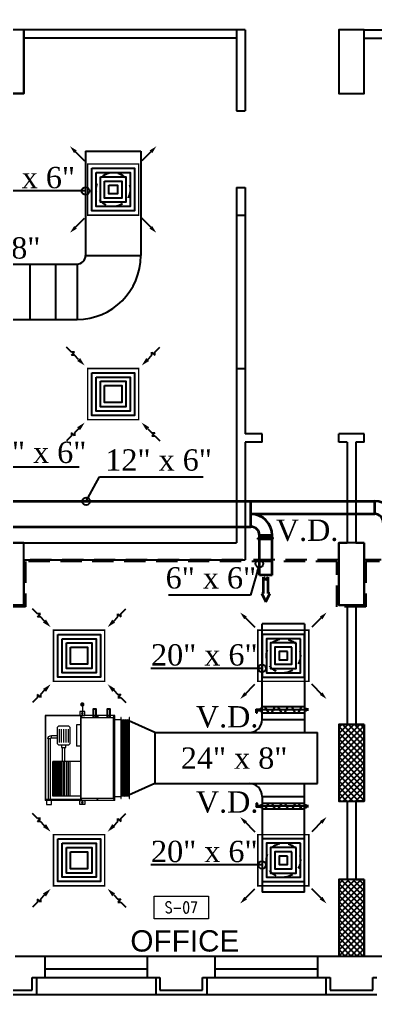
# Model space of a CAD drawing. Extents: x -432 to -365, y -145 to 173.
# Drawn here: x -410.72 to -406.53, y -57.35 to -45.91 of the extents above; entities that cross this region are included whole.
import ezdxf
from ezdxf.enums import TextEntityAlignment as Align

# ---------------------------------------------------------------- set-up
doc = ezdxf.new("R2010")
doc.units = 0
doc.header["$MEASUREMENT"] = 0
for name, pattern in [('DASHDOT', [1, 0.5, -0.25, 0, -0.25]), ('HIDDEN', [0.375, 0.25, -0.125]), ('HIDDEN-Z', [3, 2, -1])]:
    doc.linetypes.add(name, pattern=pattern)
for name, color, linetype in [('01_AC-EQUIP', 206, 'Continuous'), ('03_AC-S.DUCT', 5, 'Continuous'), ('12-AC-FL.CONN.', 2, 'Continuous'), ('A.C.VOLUM DAMPER', 2, 'Continuous'), ('COL', 2, 'Continuous'), ('COLHATCH', 5, 'Continuous'), ('column', 6, 'Continuous'), ('elev', 2, 'Continuous'), ('ELEV1', 7, 'Continuous'), ('FASEL', 253, 'Continuous'), ('M-CH-WP-R', 40, 'HIDDEN-Z'), ('M-CH-WP-S', 142, 'Continuous'), ('M-DIFUSER', 195, 'Continuous'), ('M-DUCT-RA', 30, 'Continuous'), ('M-DUCT-SA', 5, 'Continuous'), ('M-EQBMNT', 21, 'Continuous'), ('METAL-EDGE', 253, 'Continuous'), ('WALL', 4, 'Continuous'), ('WIN', 5, 'Continuous'), ('ZONE TEXT', 73, 'Continuous')]:
    doc.layers.add(name, color=color, linetype=linetype)
for name, color, linetype, lineweight in [('04-AC_F.A.DUCT', 4, 'Continuous', 35), ('A-SYMB-RMNU', 4, 'Continuous', 9), ('AC-TEXT', 15, 'Continuous', 30)]:
    doc.layers.add(name, color=color, linetype=linetype, lineweight=lineweight)
doc.styles.add('AC', font='romans.shx', dxfattribs={"height": 0.2})
doc.styles.add('ARABY', font='sosa.shx')
doc.styles.add('ROMANS-TITLE', font='ROMANS.shx', dxfattribs={"width": 0.8})
doc.dimstyles.new('IHAB', dxfattribs={"dimscale": 0, "dimtxt": 0.15, "dimasz": 0.09, "dimexe": 0.18, "dimexo": 0.0625, "dimgap": 0, "dimtad": 0, "dimtih": 1, "dimtoh": 1, "dimzin": 0, "dimdsep": 46, "dimtxsty": 'ARABY', "dimcen": 0.03, "dimse1": 1, "dimse2": 1, "dimclrd": 36, "dimclrt": 42, "dimadec": 0, "dimazin": 0, "dimtfac": 1, "dimtmove": 1, "dimatfit": 3, "dimldrblk": 'ORIGIN', "dimfxl": 1, "dimtolj": 1, "dimtzin": 0, "dimarcsym": 0})

# ---------------------------------------------------------------- blocks, each defined once
blk = doc.blocks.new('*U251')
at = {"layer": 'M-DIFUSER', "ltscale": 5, "const_width": 18}
blk.add_lwpolyline([(-300, 300), (300, 300), (300, -300), (-300, -300)], close=True, dxfattribs=at)
at = {"layer": 'M-DIFUSER', "color": 21}
for points in [[(250, 250), (-250, 250), (-250, -250), (250, -250)], [(200, 200), (-200, 200), (-200, -200), (200, -200)], [(150, 150), (-150, 150), (-150, -150), (150, -150)], [(100, 100), (-100, 100), (-100, -100), (100, -100)], [(50, 50), (-50, 50), (-50, -50), (50, -50)]]:
    blk.add_lwpolyline(points, close=True, dxfattribs=at)
at = {"layer": 'M-DUCT-SA', "color": 5, "extrusion": (-5.07059e-20, -1.19855e-17, -1)}
blk.add_line((-461, 461), (-335, 335), dxfattribs=at)
at = {"layer": 'M-DUCT-SA', "color": 5, "extrusion": (-1.19855e-17, 5.07059e-20, -1)}
blk.add_line((461, 461), (335, 335), dxfattribs=at)
at = {"layer": 'M-DUCT-SA', "color": 5, "extrusion": (1.19855e-17, -5.07059e-20, -1)}
blk.add_line((-461, -461), (-335, -335), dxfattribs=at)
at = {"layer": 'M-DUCT-SA', "color": 5, "extrusion": (5.07059e-20, 1.19855e-17, -1)}
blk.add_line((461, -461), (335, -335), dxfattribs=at)
at = {"layer": 'M-DUCT-SA', "color": 5, "extrusion": (-5.07059e-20, -1.19855e-17, -1)}
blk.add_solid([(460, 428), (429, 459), (507, 507)], dxfattribs=at)
at = {"layer": 'M-DUCT-SA', "color": 5, "extrusion": (5.07059e-20, -1.19855e-17, -1)}
blk.add_solid([(-460, 428), (-429, 459), (-507, 507)], dxfattribs=at)
at = {"layer": 'M-DUCT-SA', "color": 5, "extrusion": (1.19855e-17, -5.07059e-20, -1)}
blk.add_solid([(428, -460), (459, -429), (507, -507)], dxfattribs=at)
at = {"layer": 'M-DUCT-SA', "color": 5, "extrusion": (-1.19855e-17, -5.07059e-20, -1)}
blk.add_solid([(-428, -460), (-459, -429), (-507, -507)], dxfattribs=at)
blk = doc.blocks.new('*U254')
at = {"layer": 'M-DIFUSER', "ltscale": 5, "const_width": 18}
blk.add_lwpolyline([(-300, 300), (300, 300), (300, -300), (-300, -300)], close=True, dxfattribs=at)
at = {"layer": 'M-DIFUSER', "color": 21}
for points in [[(250, 250), (-250, 250), (-250, -250), (250, -250)], [(200, 200), (-200, 200), (-200, -200), (200, -200)], [(150, 150), (-150, 150), (-150, -150), (150, -150)], [(100, 100), (-100, 100), (-100, -100), (100, -100)]]:
    blk.add_lwpolyline(points, close=True, dxfattribs=at)
at = {"layer": 'M-DUCT-RA', "color": 30}
for p, q in [((-491, 491), (-549, 549)), ((-491, 455), (-491, 491)), ((-455, 491), (-491, 455)), ((-455, 455), (-455, 491)), ((455, 491), (491, 491)), ((491, 455), (455, 491)), ((491, 491), (549, 549)), ((-406, 406), (-455, 455)), ((406, 406), (455, 455)), ((455, 455), (491, 455)), ((-491, -455), (-455, -491)), ((-455, -455), (-491, -455)), ((-406, -406), (-455, -455)), ((406, -406), (455, -455)), ((455, -491), (491, -455)), ((455, -455), (455, -491)), ((491, -455), (491, -491)), ((-491, -491), (-549, -549)), ((-455, -491), (-491, -491)), ((491, -491), (549, -549))]:
    blk.add_line(p, q, dxfattribs=at)
for points in [[(-389, 424), (-424, 389), (-335, 335)], [(424, 389), (389, 424), (335, 335)], [(-424, -389), (-389, -424), (-335, -335)], [(389, -424), (424, -389), (335, -335)]]:
    blk.add_solid(points, dxfattribs=at)
blk = doc.blocks.new('A$C180A56EA')
at = {"layer": 'A.C.VOLUM DAMPER'}
h = blk.add_hatch(dxfattribs=at)
h.set_pattern_fill('ANSI31', color=256, scale=0.001, style=0)
h.set_pattern_definition([(45, (129.5106855, -230.48025158), (-8.838834765e-05, 8.838834765e-05), [])])
h.paths.add_polyline_path([(0.0459, 0.0039), (0.0459, 0.0065), (0.0401, 0.0065), (0.0401, -0.0027), (0.0459, -0.0027), (0.0459, 0), (0.0603, 0), (0.0603, 0.0128), (0.057, 0.0128), (0.057, 0.0039)])
for p, q in [((-0.1242, 0.0032), (-0.1161, 0.0032)), ((-0.1161, 0.0004), (-0.119, 0.0032)), ((-0.1185, 0), (-0.1161, 0.0024)), ((-0.1161, 0.0015), (-0.1179, 0.0032)), ((-0.1174, 0), (-0.1161, 0.0013)), ((-0.1161, 0.0026), (-0.1168, 0.0032)), ((-0.1163, 0), (-0.1161, 0.0001)), ((-0.1161, 0.0001), (-0.1104, 0.0058)), ((-0.1161, 0.0013), (-0.1116, 0.0058)), ((-0.1161, 0.0024), (-0.1127, 0.0058)), ((-0.1161, -0.0026), (-0.1161, 0.0058)), ((-0.1161, 0.0035), (-0.1138, 0.0058)), ((-0.1161, 0.0058), (-0.1099, 0.0058)), ((-0.1161, 0.0057), (-0.116, 0.0058)), ((-0.1161, 0.0046), (-0.1149, 0.0058)), ((-0.1161, -0.001), (-0.1099, 0.0053)), ((-0.1099, -0.0014), (-0.1161, 0.0048)), ((-0.1161, -0.0021), (-0.1099, 0.0042)), ((-0.1099, -0.0026), (-0.1161, 0.0037)), ((-0.1109, -0.0026), (-0.1161, 0.0026)), ((-0.112, -0.0026), (-0.1161, 0.0015)), ((-0.1131, -0.0026), (-0.1161, 0.0004)), ((-0.1099, -0.0003), (-0.116, 0.0058)), ((-0.1156, -0.0026), (-0.1099, 0.0031)), ((-0.1099, 0.0008), (-0.1149, 0.0058)), ((-0.1145, -0.0026), (-0.1099, 0.002)), ((-0.1099, 0.0019), (-0.1138, 0.0058)), ((-0.1134, -0.0026), (-0.1099, 0.0009)), ((-0.1128, 0.0019), (0.0401, 0.0019)), ((-0.1099, 0.003), (-0.1127, 0.0058)), ((-0.1099, 0.0041), (-0.1116, 0.0058)), ((-0.1099, 0.0052), (-0.1105, 0.0058)), ((0.0401, 0.0121), (-0.1099, 0.0121)), ((-0.0882, 0.0113), (-0.0994, -0.0075)), ((-0.0768, 0.0113), (-0.0656, -0.0075)), ((-0.0402, 0.0113), (-0.0514, -0.0075)), ((-0.0284, 0.0113), (-0.0173, -0.0075)), ((0.0056, 0.0113), (-0.0056, -0.0075)), ((0.0174, 0.0113), (0.0286, -0.0075)), ((0.0459, 0.0065), (0.0401, 0.0065)), ((0.0401, 0.0065), (0.0401, -0.0027)), ((0.0459, 0.0039), (0.0459, 0.0065)), ((0.057, 0.0039), (0.0459, 0.0039)), ((0.0603, 0.0128), (0.057, 0.0128)), ((0.057, 0.0128), (0.057, 0.0039)), ((0.0603, 0.0128), (0.0603, 0)), ((-0.1242, 0), (-0.1161, 0)), ((-0.1142, -0.0026), (-0.1161, -0.0007)), ((-0.1153, -0.0026), (-0.1161, -0.0018)), ((-0.1099, -0.0026), (-0.1161, -0.0026)), ((-0.1123, -0.0026), (-0.1099, -0.0003)), ((-0.1111, -0.0026), (-0.1099, -0.0014)), ((-0.11, -0.0026), (-0.1099, -0.0025)), ((-0.1099, -0.0083), (0.0401, -0.0083)), ((0.0401, -0.0027), (0.0459, -0.0027)), ((0.0603, 0), (0.0459, 0)), ((0.0459, -0.0027), (0.0459, 0))]:
    blk.add_line(p, q, dxfattribs=at)
at = {"layer": 'A.C.VOLUM DAMPER', "extrusion": (0, 0, -1)}
for centre, major_axis, start_param, end_param in [((-0.0938, 0.0019), (0.00135, 0.00135), 3.926991, 7.068583), ((-0.0938, 0.0019), (-0.00135, 0.00135), 2.356195, 5.497787), ((-0.0712, 0.0019), (0.00135, 0.00135), 3.926991, 7.068583), ((-0.0712, 0.0019), (-0.00135, 0.00135), 2.356195, 5.497787), ((-0.0458, 0.0019), (0.00135, 0.00135), 3.926991, 7.068583), ((-0.0458, 0.0019), (-0.00135, 0.00135), 2.356195, 5.497787), ((-0.0228, 0.0019), (0.00135, 0.00135), 3.926991, 7.068583), ((-0.0228, 0.0019), (-0.00135, 0.00135), 2.356194, 5.497787), ((0, 0.0019), (0.00135, 0.00135), 3.926991, 7.068583), ((0, 0.0019), (0.00135, 0.00135), 0.785398, 3.926991), ((0.023, 0.0019), (0.00135, 0.00135), 3.926991, 7.068583), ((0.023, 0.0019), (-0.00135, 0.00135), 2.356195, 5.497787)]:
    blk.add_ellipse(centre, major_axis=major_axis, ratio=1, start_param=start_param, end_param=end_param, dxfattribs=at)
blk = doc.blocks.new('A$C224F6469')
at = {"layer": '01_AC-EQUIP', "color": 1, "lineweight": 20}
for p, q in [((0, 0), (1, 0)), ((0, -0.82), (0, 0)), ((1, -0.82), (1, 0)), ((0.007, -0.004), (0.988, -0.004)), ((0.007, -0.42), (0.007, -0.004)), ((0.236, -0.074), (0.236, -0.145)), ((0.263, -0.074), (0.236, -0.074)), ((0.263, -0.074), (0.263, -0.145)), ((0.276, -0.035), (1, -0.035)), ((0.276, -0.061), (0.276, -0.035)), ((0.276, -0.061), (1, -0.061)), ((0.541, -0.42), (0.541, -0.09)), ((0.541, -0.09), (0.949, -0.09)), ((0.541, -0.092), (0.949, -0.092)), ((0.541, -0.094), (0.949, -0.094)), ((0.541, -0.096), (0.949, -0.096)), ((0.541, -0.099), (0.949, -0.099)), ((0.541, -0.103), (0.949, -0.103)), ((0.541, -0.106), (0.949, -0.106)), ((0.541, -0.11), (0.949, -0.11)), ((0.949, -0.42), (0.949, -0.09)), ((0.988, -0.42), (0.988, -0.004)), ((0.32, -0.168), (0.163, -0.168)), ((0.32, -0.194), (0.163, -0.194)), ((0.32, -0.221), (0.163, -0.221)), ((0.541, -0.204), (0.376, -0.204)), ((0.541, -0.115), (0.949, -0.115)), ((0.541, -0.122), (0.949, -0.122)), ((0.541, -0.129), (0.949, -0.129)), ((0.541, -0.138), (0.949, -0.138)), ((0.541, -0.148), (0.949, -0.148)), ((0.541, -0.158), (0.949, -0.158)), ((0.541, -0.168), (0.949, -0.168)), ((0.541, -0.175), (0.949, -0.175)), ((0.541, -0.184), (0.949, -0.184)), ((0.541, -0.194), (0.949, -0.194)), ((0.541, -0.214), (0.949, -0.214)), ((0.32, -0.248), (0.163, -0.248)), ((0.32, -0.274), (0.163, -0.274)), ((0.541, -0.231), (0.376, -0.231)), ((0.541, -0.23), (0.949, -0.23)), ((0.541, -0.25), (0.949, -0.25)), ((0.541, -0.27), (0.949, -0.27)), ((0.949, -0.295), (0.541, -0.295)), ((0, -0.42), (1, -0.42)), ((0.022, -0.425), (0.001, -0.425)), ((0.011, -0.418), (0.011, -0.432)), ((0.109, -0.37), (0.363, -0.37)), ((0.109, -0.42), (0.109, -0.37)), ((0.363, -0.42), (0.363, -0.37)), ((0.978, -0.425), (0.999, -0.425)), ((0.989, -0.418), (0.989, -0.432)), ((0.022, -0.615), (0.001, -0.615)), ((0.011, -0.608), (0.011, -0.622)), ((0.978, -0.615), (0.999, -0.615)), ((0.989, -0.608), (0.989, -0.622)), ((1, -0.82), (0, -0.82)), ((0.022, -0.81), (0.001, -0.81)), ((0.011, -0.803), (0.011, -0.817)), ((0.05, -0.82), (0.05, -0.89)), ((0.95, -0.82), (0.95, -0.89)), ((0.978, -0.81), (0.999, -0.81)), ((0.989, -0.803), (0.989, -0.817))]:
    blk.add_line(p, q, dxfattribs=at)
at = {"layer": '01_AC-EQUIP', "color": 1, "linetype": 'DASHDOT', "lineweight": 20}
blk.add_line((0.541, -0.168), (0.949, -0.168), dxfattribs=at)
at = {"layer": '01_AC-EQUIP', "color": 4, "lineweight": 20}
blk.add_line((-0.128, -0.438), (-0.023, -0.438), dxfattribs=at)
at = {"layer": '01_AC-EQUIP', "color": 2, "lineweight": 20}
for p, q in [((0.047, -0.9), (0.063, -0.895)), ((0.047, -0.9), (0.063, -0.905)), ((0.047, -0.91), (0.063, -0.905)), ((0.047, -0.91), (0.063, -0.915)), ((0.063, -0.905), (0.937, -0.905)), ((0.953, -0.9), (0.937, -0.895)), ((0.953, -0.9), (0.937, -0.905)), ((0.953, -0.91), (0.937, -0.905)), ((0.953, -0.91), (0.937, -0.915)), ((0.047, -0.92), (0.063, -0.915)), ((0.047, -0.92), (0.063, -0.925)), ((0.047, -0.931), (0.063, -0.925)), ((0.047, -0.931), (0.063, -0.936)), ((0.047, -0.941), (0.063, -0.936)), ((0.047, -0.941), (0.063, -0.946)), ((0.047, -0.951), (0.063, -0.946)), ((0.047, -0.951), (0.063, -0.956)), ((0.047, -0.961), (0.063, -0.956)), ((0.047, -0.961), (0.063, -0.966)), ((0.047, -0.971), (0.063, -0.966)), ((0.047, -0.971), (0.063, -0.976)), ((0.047, -0.981), (0.063, -0.976)), ((0.047, -0.981), (0.063, -0.987)), ((0.063, -0.915), (0.937, -0.915)), ((0.063, -0.925), (0.937, -0.925)), ((0.063, -0.936), (0.937, -0.936)), ((0.063, -0.946), (0.937, -0.946)), ((0.063, -0.956), (0.937, -0.956)), ((0.063, -0.966), (0.937, -0.966)), ((0.063, -0.976), (0.937, -0.976)), ((0.953, -0.92), (0.937, -0.915)), ((0.953, -0.92), (0.937, -0.925)), ((0.953, -0.931), (0.937, -0.925)), ((0.953, -0.931), (0.937, -0.936)), ((0.953, -0.941), (0.937, -0.936)), ((0.953, -0.941), (0.937, -0.946)), ((0.953, -0.951), (0.937, -0.946)), ((0.953, -0.951), (0.937, -0.956)), ((0.953, -0.961), (0.937, -0.956)), ((0.953, -0.961), (0.937, -0.966)), ((0.953, -0.971), (0.937, -0.966)), ((0.953, -0.971), (0.937, -0.976)), ((0.953, -0.981), (0.937, -0.976)), ((0.953, -0.981), (0.937, -0.987))]:
    blk.add_line(p, q, dxfattribs=at)
at = {"layer": '01_AC-EQUIP', "color": 1, "lineweight": 20}
for points in [[(1.044, -0.076), (1, -0.076), (1, -0.016), (1.044, -0.016)], [(0.351, -0.193), (0.376, -0.193), (0.376, -0.243), (0.351, -0.243)], [(-0.044, -0.407), (0, -0.407), (0, -0.467), (-0.044, -0.467)], [(0.025, -0.8), (0.975, -0.8), (0.975, -0.42), (0.025, -0.42)], [(1.044, -0.407), (1, -0.407), (1, -0.467), (1.044, -0.467)]]:
    blk.add_lwpolyline(points, close=True, dxfattribs=at)
blk.add_lwpolyline([(0.324, -0.145), (0.149, -0.145, 0.414214), (0.122, -0.171), (0.122, -0.264, 0.414214), (0.149, -0.291), (0.324, -0.291, 0.414214), (0.351, -0.264), (0.351, -0.171, 0.414214)], format="xyb", close=True, dxfattribs=at)
at = {"layer": '01_AC-EQUIP', "color": 4, "lineweight": 20, "const_width": 0.0252}
blk.add_lwpolyline([(-0.126, -0.45, 1), (-0.131, -0.425, 1)], format="xyb", close=True, dxfattribs=at)
at = {"layer": '01_AC-EQUIP', "color": 2, "lineweight": 20}
for points in [[(0.975, -0.89), (0.975, -0.895), (0.025, -0.895), (0.025, -0.89)], [(0.975, -0.987), (0.975, -0.992), (0.025, -0.992), (0.025, -0.987)]]:
    blk.add_lwpolyline(points, close=True, dxfattribs=at)
at = {"layer": '01_AC-EQUIP', "color": 1, "lineweight": 20}
for centre in [(-0.023, -0.438), (1.023, -0.438)]:
    blk.add_circle(centre, 0.00932, dxfattribs=at)
for radius in [0.0399, 0.0133]:
    blk.add_arc((0.276, -0.074), radius, 90.0006, 180.0006, dxfattribs=at)
at = {"layer": '01_AC-EQUIP', "color": 1, "lineweight": 20, "extrusion": (0, 0, -1)}
for centre, major_axis, start_param, end_param in [((0.011, -0.425), (-0.00827, 0), -1.570796, 4.712389), ((0.011, -0.425), (-0.0047, 0), 3.141593, 9.424778), ((0.011, -0.615), (-0.00827, 0), -1.570796, 4.712389), ((0.011, -0.615), (-0.0047, 0), 3.141593, 9.424778), ((0.011, -0.81), (-0.00827, 0), -1.570796, 4.712389), ((0.011, -0.81), (-0.0047, 0), 3.141593, 9.424778)]:
    blk.add_ellipse(centre, major_axis=major_axis, ratio=0.646018, start_param=start_param, end_param=end_param, dxfattribs=at)
at = {"layer": '01_AC-EQUIP', "color": 1, "lineweight": 20}
for centre, major_axis, start_param, end_param in [((0.989, -0.425), (0.00827, 0), -1.570796, 4.712389), ((0.989, -0.425), (0.0047, 0), 3.141593, 9.424778), ((0.989, -0.615), (0.00827, 0), -1.570796, 4.712389), ((0.989, -0.615), (0.0047, 0), 3.141593, 9.424778), ((0.989, -0.81), (0.00827, 0), -1.570796, 4.712389), ((0.989, -0.81), (0.0047, 0), 3.141593, 9.424778)]:
    blk.add_ellipse(centre, major_axis=major_axis, ratio=0.646018, start_param=start_param, end_param=end_param, dxfattribs=at)
at = {"layer": 'M-CH-WP-R', "color": 6, "linetype": 'ByBlock', "ltscale": 1.5}
blk.add_lwpolyline([(0.025, -0.762), (0.025, -0.732), (-0.075, -0.732), (-0.075, -0.762)], close=True, dxfattribs=at)
at = {"layer": 'M-CH-WP-S', "color": 5, "linetype": 'ByBlock', "ltscale": 1.5}
blk.add_lwpolyline([(0.025, -0.597), (0.025, -0.567), (-0.075, -0.567), (-0.075, -0.597)], close=True, dxfattribs=at)
at = {"layer": 'M-EQBMNT', "color": 21, "linetype": 'ByBlock', "ltscale": 1.5}
blk.add_line((0.541, -0.09), (0.949, -0.09), dxfattribs=at)
blk = doc.blocks.new('A$C4397250F')
at = {"layer": '04-AC_F.A.DUCT'}
for p, q in [((0, 0), (-0.0241, -0.0482)), ((-0.0241, -0.0482), (-0.0132, -0.0482)), ((-0.0132, -0.0482), (-0.0132, -0.1443)), ((0.0241, -0.0482), (0, 0)), ((0.0132, -0.0482), (0.0241, -0.0482)), ((0.0132, -0.0482), (0.0132, -0.1443)), ((0, -0.1288), (-0.0132, -0.1443)), ((0.0132, -0.1443), (0, -0.1288))]:
    blk.add_line(p, q, dxfattribs=at)
blk = doc.blocks.new('A-ROOM')
at = {"layer": 'A-SYMB-RMNU'}
blk.add_lwpolyline([(-425, 175), (425, 175), (425, -175), (-425, -175)], close=True, dxfattribs=at)
at = {"layer": 'A-SYMB-RMNU', "style": 'ROMANS-TITLE', "width": 0.8}
blk.add_attdef('ROOM-NO', text='', height=175, dxfattribs=at).set_placement((0, 0), align=Align.MIDDLE)

msp = doc.modelspace()

# ---------------------------------------------------------------- hatches: boundary and pattern name
at = {"layer": 'COLHATCH', "linetype": 'Continuous'}
h = msp.add_hatch(dxfattribs=at)
h.set_pattern_fill('_USER', color=252, scale=0.05, angle=45, style=0, double=1, pattern_type=0)
h.set_pattern_definition([(45, (-202.924395, -212.77691), (-0.035355339, 0.035355339), []), (135, (-202.924395, -212.77691), (-0.035355339, -0.035355339), [])])
h.paths.add_polyline_path([(-382.484, -35.197), (-382.784, -35.197), (-382.784, -36.097), (-382.484, -36.097)])
h.paths.add_polyline_path([(-380.484, -35.197), (-381.284, -35.197), (-381.284, -35.497), (-380.484, -35.497)])
h.paths.add_polyline_path([(-378.534, -37.197), (-378.834, -37.197), (-378.834, -37.797), (-378.534, -37.797)])
h.paths.add_polyline_path([(-378.134, -40.777), (-378.934, -40.777), (-378.934, -41.077), (-378.134, -41.077)])
h.paths.add_polyline_path([(-380.684, -40.777), (-381.484, -40.777), (-381.484, -41.077), (-380.684, -41.077)])
h.paths.add_polyline_path([(-380.584, -45.827), (-381.484, -45.827), (-381.484, -46.127), (-380.584, -46.127)])
h.paths.add_polyline_path([(-378.134, -45.777), (-378.934, -45.777), (-378.934, -46.077), (-378.134, -46.077)])
h.paths.add_polyline_path([(-380.392, -52.047), (-381.492, -52.047), (-381.492, -52.347), (-380.639, -52.347, -0.011587), (-380.655, -53.033), (-380.405, -53.043, 0.01656)])
h.paths.add_polyline_path([(-380.586, -54.777), (-380.84, -54.777, -0.040808), (-381.428, -57.116), (-381.192, -57.197, 0.04151)])
h.paths.add_polyline_path([(-382.484, -54.177), (-382.784, -54.177), (-382.784, -55.077), (-382.484, -55.077)])
h.paths.add_polyline_path([(-386.614, -54.177), (-387.014, -54.177), (-387.014, -55.077), (-386.614, -55.077)])
h.paths.add_polyline_path([(-390.414, -54.177), (-390.864, -54.177), (-390.864, -55.077), (-390.414, -55.077)])
h.paths.add_polyline_path([(-390.664, -55.997), (-390.964, -55.997), (-390.964, -56.897), (-390.664, -56.897)])
h.paths.add_polyline_path([(-398.664, -54.177), (-398.964, -54.177), (-398.964, -55.077), (-398.664, -55.077)])
h.paths.add_polyline_path([(-398.664, -55.997), (-398.964, -55.997), (-398.964, -56.897), (-398.664, -56.897)])
h.paths.add_polyline_path([(-406.664, -54.177), (-406.964, -54.177), (-406.964, -55.077), (-406.664, -55.077)])
h.paths.add_polyline_path([(-406.664, -55.997), (-406.964, -55.997), (-406.964, -56.897), (-406.664, -56.897)])
h.paths.add_polyline_path([(-414.764, -54.177), (-415.214, -54.177), (-415.214, -55.077), (-414.764, -55.077)])
h.paths.add_polyline_path([(-414.664, -55.997), (-414.964, -55.997), (-414.964, -56.897), (-414.664, -56.897)])
h.paths.add_polyline_path([(-418.614, -54.177), (-419.014, -54.177), (-419.014, -55.077), (-418.614, -55.077)])
h.paths.add_polyline_path([(-422.844, -54.177), (-423.144, -54.177), (-423.144, -55.077), (-422.844, -55.077)])
h.paths.add_polyline_path([(-424.137, -52.047), (-425.237, -52.047, 0.01656), (-425.224, -53.043), (-424.974, -53.033, -0.011587), (-424.99, -52.347), (-424.137, -52.347)])
h.paths.add_polyline_path([(-424.789, -54.777), (-425.042, -54.777, 0.04151), (-424.437, -57.197), (-424.2, -57.116, -0.040808)])
h.paths.add_polyline_path([(-424.144, -45.827), (-425.044, -45.827), (-425.044, -46.127), (-424.144, -46.127)])
h.paths.add_polyline_path([(-426.694, -45.777), (-427.494, -45.777), (-427.494, -46.077), (-426.694, -46.077)])
h.paths.add_polyline_path([(-426.694, -40.777), (-427.494, -40.777), (-427.494, -41.077), (-426.694, -41.077)])
h.paths.add_polyline_path([(-424.144, -40.777), (-424.944, -40.777), (-424.944, -41.077), (-424.144, -41.077)])
h.paths.add_polyline_path([(-426.794, -37.197), (-427.094, -37.197), (-427.094, -37.797), (-426.794, -37.797)])
h.paths.add_polyline_path([(-424.344, -35.197), (-425.144, -35.197), (-425.144, -35.497), (-424.344, -35.497)])
h.paths.add_polyline_path([(-422.844, -35.197), (-423.144, -35.197), (-423.144, -36.097), (-422.844, -36.097)])
h.paths.add_polyline_path([(-418.564, -35.197), (-418.964, -35.197), (-418.964, -36.097), (-418.564, -36.097)])
h.paths.add_polyline_path([(-414.764, -35.197), (-415.214, -35.197), (-415.214, -36.097), (-414.764, -36.097)])
h.paths.add_polyline_path([(-405.414, -32.997), (-405.714, -32.997), (-405.714, -33.597), (-405.414, -33.597)])
h.paths.add_polyline_path([(-405.414, -35.497), (-400.314, -35.497), (-400.314, -36.947), (-400.014, -36.947), (-400.014, -35.197), (-405.714, -35.197), (-405.714, -36.947), (-405.414, -36.947)])
h.paths.add_polyline_path([(-398.664, -32.997), (-398.964, -32.997), (-398.964, -33.597), (-398.664, -33.597)])
h.paths.add_polyline_path([(-398.664, -36.347), (-398.964, -36.347), (-398.964, -36.947), (-398.664, -36.947)])
h.paths.add_polyline_path([(-390.414, -35.197), (-390.864, -35.197), (-390.864, -36.097), (-390.414, -36.097)])

# ---------------------------------------------------------------- linework, layer by layer
at = {"layer": '03_AC-S.DUCT', "linetype": 'Continuous'}
for p, q in [((-409.939, -47.452), (-409.939, -48.677)), ((-409.939, -47.452), (-409.289, -47.452)), ((-409.289, -47.452), (-409.289, -48.677)), ((-409.939, -48.677), (-409.289, -48.677)), ((-411.895, -48.777), (-410.039, -48.777)), ((-410.588, -49.427), (-410.588, -48.777)), ((-410.288, -49.427), (-410.288, -48.777)), ((-410.039, -48.777), (-410.039, -49.427)), ((-411.895, -49.427), (-410.039, -49.427)), ((-407.864, -54.122), (-407.864, -52.997)), ((-407.364, -52.997), (-407.864, -52.997)), ((-407.364, -52.997), (-407.364, -54.272)), ((-409.123, -54.272), (-409.428, -54.135)), ((-407.864, -54.122), (-407.364, -54.122)), ((-409.123, -54.272), (-407.214, -54.272)), ((-409.123, -54.272), (-409.123, -54.872)), ((-407.214, -54.872), (-407.214, -54.272)), ((-409.123, -54.872), (-409.428, -55.009)), ((-409.123, -54.872), (-407.214, -54.872)), ((-407.364, -56.147), (-407.364, -54.872)), ((-407.864, -55.022), (-407.864, -56.147)), ((-407.864, -55.022), (-407.364, -55.022)), ((-407.364, -56.147), (-407.864, -56.147))]:
    msp.add_line(p, q, dxfattribs=at)
for centre, radius, start, end in [((-410.039, -48.677), 0.1, 270, 360), ((-410.039, -48.677), 0.75, 270, 360), ((-408.014, -54.122), 0.15, 270, 0), ((-408.014, -55.022), 0.15, 360, 90)]:
    msp.add_arc(centre, radius, start, end, dxfattribs=at)
at = {"layer": '04-AC_F.A.DUCT', "linetype": 'Continuous'}
for p, q in [((-415.072, -51.559), (-406.541, -51.559)), ((-407.995, -51.859), (-407.995, -51.559)), ((-406.541, -51.709), (-406.541, -51.559)), ((-407.995, -51.709), (-406.541, -51.709)), ((-423.069, -51.859), (-407.995, -51.859)), ((-407.895, -52.425), (-407.895, -51.959)), ((-407.895, -51.959), (-407.745, -51.959)), ((-407.745, -52.425), (-407.745, -51.959)), ((-407.745, -52.425), (-407.895, -52.425))]:
    msp.add_line(p, q, dxfattribs=at)
for centre, radius in [((-406.541, -51.809), 0.25), ((-407.995, -51.959), 0.25), ((-406.541, -51.809), 0.1), ((-407.995, -51.959), 0.1)]:
    msp.add_arc(centre, radius, 0, 90, dxfattribs=at)
at = {"layer": '12-AC-FL.CONN.', "linetype": 'HIDDEN', "ltscale": 0.25}
for centre in [(-409.614, -47.902), (-407.614, -53.372), (-407.614, -55.772)]:
    msp.add_circle(centre, 0.2, dxfattribs=at)
at = {"layer": 'COL', "linetype": 'Continuous'}
for points in [[(-410.664, -46.027), (-410.964, -46.027), (-410.964, -46.777), (-410.664, -46.777)], [(-406.664, -46.027), (-406.964, -46.027), (-406.964, -46.777), (-406.664, -46.777)], [(-410.664, -52.047), (-410.964, -52.047), (-410.964, -52.777), (-410.664, -52.777)], [(-406.664, -52.047), (-406.964, -52.047), (-406.964, -52.777), (-406.664, -52.777)]]:
    msp.add_lwpolyline(points, close=True, dxfattribs=at)
at = {"layer": 'column', "color": 252}
for points in [[(-406.664, -54.177), (-406.964, -54.177), (-406.964, -55.077), (-406.664, -55.077)], [(-406.664, -55.997), (-406.964, -55.997), (-406.964, -56.897), (-406.664, -56.897)]]:
    msp.add_lwpolyline(points, close=True, dxfattribs=at)
at = {"layer": 'elev', "color": 252}
for p, q in [((-406.664, -46.027), (-405.564, -46.027)), ((-406.664, -46.127), (-405.564, -46.127)), ((-410.514, -57.347), (-409.114, -57.347)), ((-408.514, -57.347), (-407.114, -57.347))]:
    msp.add_line(p, q, dxfattribs=at)
at = {"layer": 'ELEV1'}
for p, q in [((-410.414, -57.147), (-409.214, -57.147)), ((-408.414, -57.147), (-407.214, -57.147))]:
    msp.add_line(p, q, dxfattribs=at)
at = {"layer": 'FASEL', "linetype": 'HIDDEN'}
for points in [[(-390.984, -52.267), (-394.644, -52.267), (-394.644, -52.797), (-394.984, -52.797), (-394.984, -52.267), (-398.644, -52.267), (-398.644, -52.797), (-398.984, -52.797), (-398.984, -52.267), (-401.644, -52.267), (-401.644, -52.797), (-401.984, -52.797), (-401.984, -52.267), (-406.644, -52.267), (-406.644, -52.797), (-406.984, -52.797), (-406.984, -52.267), (-410.644, -52.267), (-410.644, -52.797), (-410.984, -52.797)], [(-390.964, -52.247), (-394.664, -52.247), (-394.664, -52.777), (-394.964, -52.777), (-394.964, -52.247), (-398.664, -52.247), (-398.664, -52.777), (-398.964, -52.777), (-398.964, -52.247), (-401.664, -52.247), (-401.664, -52.777), (-401.964, -52.777), (-401.964, -52.247), (-406.664, -52.247), (-406.664, -52.777), (-406.964, -52.777), (-406.964, -52.247), (-410.664, -52.247), (-410.664, -52.777), (-410.964, -52.777)]]:
    msp.add_lwpolyline(points, dxfattribs=at)
at = {"layer": 'METAL-EDGE', "color": 252, "linetype": 'Continuous'}
for p, q in [((-410.564, -57.297), (-410.564, -57.147)), ((-410.564, -57.147), (-410.514, -57.147)), ((-409.114, -57.147), (-409.064, -57.147)), ((-409.064, -57.147), (-409.064, -57.297)), ((-408.564, -57.297), (-408.564, -57.147)), ((-408.564, -57.147), (-408.514, -57.147)), ((-407.114, -57.147), (-407.064, -57.147)), ((-407.064, -57.147), (-407.064, -57.297)), ((-406.564, -57.297), (-406.564, -57.147)), ((-406.564, -57.147), (-406.514, -57.147)), ((-411.064, -57.297), (-410.564, -57.297)), ((-409.064, -57.297), (-408.564, -57.297)), ((-407.064, -57.297), (-406.564, -57.297))]:
    msp.add_line(p, q, dxfattribs=at)
at = {"layer": 'WALL', "color": 252, "linetype": 'Continuous'}
for p, q in [((-410.664, -46.027), (-410.964, -46.027)), ((-410.664, -46.027), (-410.664, -46.777)), ((-408.164, -46.027), (-408.164, -46.977)), ((-408.064, -46.027), (-408.164, -46.027)), ((-408.064, -46.027), (-408.064, -46.977)), ((-410.664, -46.777), (-410.964, -46.777)), ((-408.164, -46.977), (-408.064, -46.977)), ((-408.164, -47.877), (-408.064, -47.877)), ((-408.164, -47.877), (-408.164, -48.202)), ((-408.064, -47.877), (-408.064, -48.202)), ((-408.164, -48.202), (-408.064, -48.202)), ((-408.164, -50.002), (-408.064, -50.002)), ((-408.164, -50.002), (-408.164, -52.047)), ((-408.064, -50.002), (-408.064, -50.767)), ((-407.864, -50.767), (-408.064, -50.767)), ((-407.864, -50.867), (-407.864, -50.767)), ((-406.964, -50.867), (-406.964, -50.767)), ((-406.664, -50.767), (-406.964, -50.767)), ((-406.664, -50.867), (-406.664, -50.767)), ((-408.064, -50.867), (-408.064, -52.247)), ((-407.864, -50.867), (-408.064, -50.867)), ((-406.864, -50.867), (-406.964, -50.867)), ((-406.864, -50.867), (-406.864, -52.047)), ((-406.764, -50.867), (-406.764, -52.047)), ((-406.664, -50.867), (-406.764, -50.867)), ((-413.464, -52.047), (-408.164, -52.047)), ((-406.964, -52.777), (-406.964, -52.047)), ((-406.964, -52.047), (-406.864, -52.047)), ((-406.764, -52.047), (-406.664, -52.047)), ((-406.664, -52.047), (-406.664, -52.777)), ((-410.664, -52.247), (-410.664, -52.777)), ((-410.664, -52.247), (-408.064, -52.247)), ((-410.664, -52.777), (-410.964, -52.777)), ((-406.664, -52.777), (-406.964, -52.777)), ((-406.764, -52.797), (-406.864, -52.797)), ((-406.864, -52.797), (-406.864, -54.177)), ((-406.764, -52.797), (-406.764, -54.177)), ((-406.864, -54.177), (-406.964, -54.177)), ((-406.964, -54.177), (-406.964, -55.077)), ((-406.764, -54.177), (-406.664, -54.177)), ((-406.664, -54.177), (-406.664, -55.077)), ((-406.964, -55.077), (-406.864, -55.077)), ((-406.864, -55.077), (-406.864, -55.997)), ((-406.664, -55.077), (-406.764, -55.077)), ((-406.764, -55.077), (-406.764, -55.997)), ((-406.864, -55.997), (-406.964, -55.997)), ((-406.964, -55.997), (-406.964, -56.897)), ((-406.764, -55.997), (-406.664, -55.997)), ((-406.664, -55.997), (-406.664, -56.897)), ((-410.764, -56.897), (-410.414, -56.897)), ((-410.414, -57.147), (-410.414, -56.897)), ((-409.214, -56.897), (-408.414, -56.897)), ((-409.214, -56.897), (-409.214, -57.147)), ((-408.414, -57.147), (-408.414, -56.897)), ((-407.214, -56.897), (-406.964, -56.897)), ((-407.214, -56.897), (-407.214, -57.147)), ((-406.664, -56.897), (-406.414, -56.897)), ((-410.514, -57.147), (-410.414, -57.147)), ((-410.514, -57.147), (-410.514, -57.347)), ((-409.214, -57.147), (-409.114, -57.147)), ((-409.114, -57.147), (-409.114, -57.347)), ((-408.514, -57.147), (-408.414, -57.147)), ((-408.514, -57.147), (-408.514, -57.347)), ((-407.214, -57.147), (-407.114, -57.147)), ((-407.114, -57.147), (-407.114, -57.347)), ((-411.114, -57.347), (-410.514, -57.347)), ((-409.114, -57.347), (-408.514, -57.347)), ((-407.114, -57.347), (-406.514, -57.347))]:
    msp.add_line(p, q, dxfattribs=at)
msp.add_lwpolyline([(-406.664, -46.027), (-406.964, -46.027), (-406.964, -46.777), (-406.664, -46.777)], close=True, dxfattribs=at)
at = {"layer": 'WIN', "color": 252}
for p, q in [((-408.164, -46.027), (-410.664, -46.027)), ((-408.164, -46.127), (-410.664, -46.127)), ((-408.164, -48.202), (-408.164, -50.002)), ((-408.064, -48.202), (-408.064, -50.002)), ((-410.414, -56.897), (-409.214, -56.897)), ((-408.414, -56.897), (-407.214, -56.897)), ((-410.414, -57.047), (-409.214, -57.047)), ((-408.414, -57.047), (-407.214, -57.047))]:
    msp.add_line(p, q, dxfattribs=at)

# ---------------------------------------------------------------- block references
at = {"layer": '01_AC-EQUIP', "xscale": -1, "rotation": 90}
msp.add_blockref('A$C224F6469', (-410.414, -54.072), dxfattribs=at)
at = {"layer": '04-AC_F.A.DUCT', "xscale": 2, "yscale": 2, "zscale": 2, "rotation": 180}
msp.add_blockref('A$C4397250F', (-407.82, -52.74), dxfattribs=at)
at = {"layer": 'A-SYMB-RMNU', "xscale": 0.0007500000000391083, "yscale": 0.0007500000000106866, "zscale": 0.00075}
msp.add_blockref('A-ROOM', (-408.814, -56.326), dxfattribs=at).add_auto_attribs({'ROOM-NO': 'S-07'})
at = {"layer": 'A.C.VOLUM DAMPER', "rotation": 180}
for p, xscale, yscale, zscale in [((-407.855, -51.992), 1.000001061474904, 1.000001061474904, 1.000001061514839), ((-407.731, -54), 3.333333321445252, 3.333333321445252, 3.33333332144528)]:
    msp.add_blockref('A$C180A56EA', p, dxfattribs=dict(at, xscale=xscale, yscale=yscale, zscale=zscale))
at = {"layer": 'A.C.VOLUM DAMPER', "xscale": -3.333333321445252, "yscale": 3.333333321445252, "zscale": 3.33333332144528}
msp.add_blockref('A$C180A56EA', (-407.731, -55.143), dxfattribs=at)
at = {"layer": 'M-DIFUSER', "color": 21, "yscale": 0.001000000000004775, "zscale": 0.001}
for name, p, xscale in [('*U251', (-409.614, -47.902), -0.0009999999999763531), ('*U251', (-409.614, -47.902), -0.0009999999999763531), ('*U251', (-409.614, -47.902), -0.0009999999999763531), ('*U254', (-409.614, -50.302), -0.0009999999999763531), ('*U254', (-410.014, -53.372), -0.0009999999999763531), ('*U251', (-407.614, -53.372), 0.0009999999999763531), ('*U254', (-410.014, -55.772), -0.0009999999999763531), ('*U251', (-407.614, -55.772), 0.0009999999999763531)]:
    msp.add_blockref(name, p, dxfattribs=dict(at, xscale=xscale))

# ---------------------------------------------------------------- texts
at = {"layer": 'AC-TEXT', "color": 34, "linetype": 'Continuous', "char_height": 0.25, "width": 3.95146, "style": 'AC'}
for s, insert, attachment_point in [('\\A1;{\\fTimes New Roman|b0|i0|c0|p18;\\C256;26" x 6"}', (-410.062, -47.89), 9), ('\\A1;{\\fTimes New Roman|b0|i0|c0|p18;\\C256;26" x 8"}', (-410.469, -48.716), 9), ('\\A1;{\\fTimes New Roman|b0|i0|c0|p18;\\C256;26" x 6"}', (-409.929, -51.114), 9), ('\\A1;{\\fTimes New Roman|b0|i0|c0|p18;\\C85;12" x 6"}', (-409.706, -51.204), 7), ('\\A1;{\\fTimes New Roman|b0|i0|c0|p18;\\C85;V.D.}', (-407.702, -52.03), 7), ('\\A1;{\\fTimes New Roman|b0|i0|c0|p18;\\C85;6" x 6"}', (-408.997, -52.587), 7), ('\\A1;{\\fTimes New Roman|b0|i0|c0|p18;\\C256;20" x 6"}', (-409.169, -53.491), 7), ('\\A1;{\\fTimes New Roman|b0|i0|c0|p18;\\C256;V.D.}', (-408.642, -54.219), 7), ('\\A1;{\\fTimes New Roman|b0|i0|c0|p18;\\C256;24" x 8"}', (-408.819, -54.702), 7), ('\\A1;{\\fTimes New Roman|b0|i0|c0|p18;\\C256;V.D.}', (-408.642, -55.219), 7), ('\\A1;{\\fTimes New Roman|b0|i0|c0|p18;\\C256;20" x 6"}', (-409.169, -55.797), 7)]:
    msp.add_mtext(s, dxfattribs=dict(at, insert=insert, attachment_point=attachment_point))
at = {"layer": 'ZONE TEXT', "linetype": 'Continuous', "insert": (-409.412, -56.593), "char_height": 0.25, "width": 3.29288, "attachment_point": 1, "style": 'AC'}
msp.add_mtext('{\\fArial|b0|i0|c0|p34;OFFICE}', dxfattribs=at)

# ---------------------------------------------------------------- leaders
at = {"layer": 'AC-TEXT', "color": 34, "linetype": 'Continuous'}
for points in [[(-409.939, -47.919), (-411.233, -47.919)], [(-411.62, -50.627), (-411.173, -51.156), (-410.012, -51.156)], [(-409.931, -51.559), (-409.775, -51.272), (-408.558, -51.272)], [(-407.895, -52.293), (-408.002, -52.663), (-408.965, -52.663)], [(-407.864, -53.52), (-409.17, -53.52)], [(-407.864, -55.826), (-409.17, -55.826)]]:
    msp.add_leader(points, dimstyle='IHAB', override={"dimscale": 1}, dxfattribs=at)

doc.saveas('drawing.dxf')
